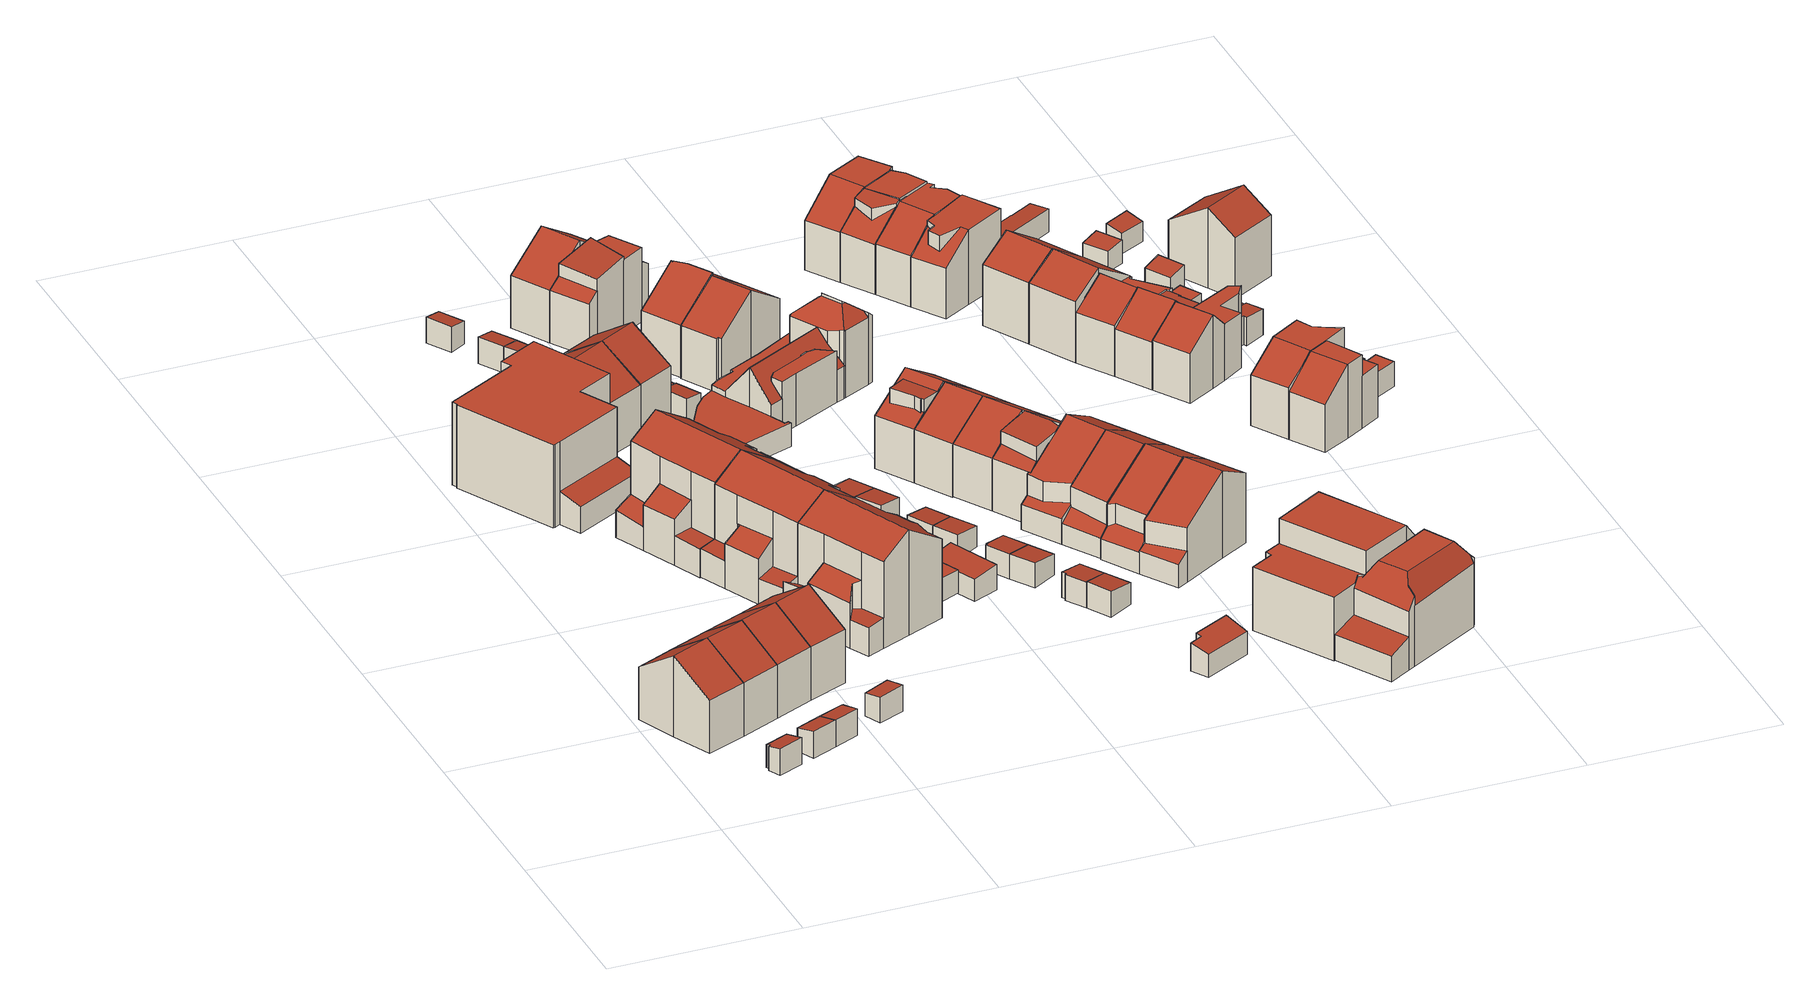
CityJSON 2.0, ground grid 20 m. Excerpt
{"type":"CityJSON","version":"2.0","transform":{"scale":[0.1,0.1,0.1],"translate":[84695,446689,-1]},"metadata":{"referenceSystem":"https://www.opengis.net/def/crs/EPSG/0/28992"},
"CityObjects":{
"building1":{"type":"Building","attributes":{"yearOfConstruction":1981},"geometry":[{"type":"MultiSurface","lod":"2","boundaries":[[[0,1,2,3,4,5]],[[1,0,6,7]],[[2,1,7,8]],[[4,3,9,10]],[[3,2,8,9]],[[0,5,11,6]],[[5,4,10,11]],[[11,8,7,6]],[[10,9,8,11]]],"semantics":{"surfaces":[{"type":"GroundSurface"},{"type":"WallSurface"},{"type":"RoofSurface"}],"values":[0,1,1,1,1,1,1,2,2]}}]},
"building2":{"type":"Building","attributes":{"yearOfConstruction":1981},"geometry":[{"type":"MultiSurface","lod":"2","boundaries":[[[12,13,14,15,16,17]],[[15,14,18,19]],[[14,13,20,18]],[[13,12,21,20]],[[16,15,19,22]],[[17,16,22,23]],[[12,17,23,21]],[[23,22,19,18,20,21]]],"semantics":{"surfaces":[{"type":"GroundSurface"},{"type":"WallSurface"},{"type":"RoofSurface"}],"values":[0,1,1,1,1,1,1,2]}}]},
"building3":{"type":"Building","attributes":{"yearOfConstruction":1981},"geometry":[{"type":"MultiSurface","lod":"2","boundaries":[[[5,4,24,25,26,0]],[[0,26,27,6]],[[26,25,28,27]],[[24,4,10,29]],[[4,5,11,10]],[[25,24,29,28]],[[5,0,6,11]],[[29,10,11,28]],[[6,27,28,11]]],"semantics":{"surfaces":[{"type":"GroundSurface"},{"type":"WallSurface"},{"type":"RoofSurface"}],"values":[0,1,1,1,1,1,1,2,2]}}]},
"building4":{"type":"Building","attributes":{"yearOfConstruction":1981},"geometry":[{"type":"MultiSurface","lod":"2","boundaries":[[[30,31,32,33]],[[33,32,34,35]],[[32,31,36,34]],[[31,30,37,36]],[[30,33,35,37]],[[35,34,36,37]]],"semantics":{"surfaces":[{"type":"GroundSurface"},{"type":"WallSurface"},{"type":"RoofSurface"}],"values":[0,1,1,1,1,2]}}]},
"building5":{"type":"Building","attributes":{"yearOfConstruction":1981},"geometry":[{"type":"MultiSurface","lod":"2","boundaries":[[[38,24,39,40,41,26]],[[26,41,42,27]],[[41,40,43,42]],[[39,24,29,44]],[[24,38,45,29]],[[40,39,44,43]],[[38,26,27,45]],[[44,29,45,43]],[[27,42,43,45]]],"semantics":{"surfaces":[{"type":"GroundSurface"},{"type":"WallSurface"},{"type":"RoofSurface"}],"values":[0,1,1,1,1,1,1,2,2]}}]},
"building6":{"type":"Building","attributes":{"yearOfConstruction":1981},"geometry":[{"type":"MultiSurface","lod":"2","boundaries":[[[31,46,47,48,32]],[[32,48,49,34]],[[48,47,50,49]],[[46,31,36,51]],[[47,46,51,50]],[[31,32,34,36]],[[34,49,50,51,36]]],"semantics":{"surfaces":[{"type":"GroundSurface"},{"type":"WallSurface"},{"type":"RoofSurface"}],"values":[0,1,1,1,1,1,2]}}]},
"building7":{"type":"Building","attributes":{"yearOfConstruction":1981},"geometry":[{"type":"MultiSurface","lod":"2","boundaries":[[[52,41,40,39,53,54]],[[41,52,55,42]],[[40,41,42,43]],[[53,39,44,56]],[[39,40,43,44]],[[54,53,56,57]],[[52,54,57,55]],[[56,44,43,57]],[[57,43,42,55]]],"semantics":{"surfaces":[{"type":"GroundSurface"},{"type":"WallSurface"},{"type":"RoofSurface"}],"values":[0,1,1,1,1,1,1,2,2]}}]},
"building8":{"type":"Building","attributes":{"yearOfConstruction":1981},"geometry":[{"type":"MultiSurface","lod":"2","boundaries":[[[58,59,60,61]],[[59,58,62,63]],[[60,59,63,64]],[[61,60,64,65]],[[58,61,65,62]],[[65,64,63,62]]],"semantics":{"surfaces":[{"type":"GroundSurface"},{"type":"WallSurface"},{"type":"RoofSurface"}],"values":[0,1,1,1,1,2]}}]},
"building9":{"type":"Building","attributes":{"yearOfConstruction":1981},"geometry":[{"type":"MultiSurface","lod":"2","boundaries":[[[66,67,68,69,70,71,72,73,74,75,76,77,78,79]],[[77,76,80,81]],[[78,77,81,82]],[[71,70,83,84]],[[72,71,84,85]],[[68,67,86,87]],[[75,74,88,89]],[[74,73,90,88]],[[73,72,85,90]],[[69,68,87,91]],[[80,76,75,89,92]],[[70,69,91,83]],[[66,79,93,94,95]],[[67,66,95,86]],[[79,78,82,93]],[[93,80,92,94]],[[93,82,81,80]],[[92,89,88,90,85,84,83,91,87,86,95,94]]],"semantics":{"surfaces":[{"type":"GroundSurface"},{"type":"WallSurface"},{"type":"RoofSurface"}],"values":[0,1,1,1,1,1,1,1,1,1,1,1,1,1,1,1,2,2]}}]},
"building10":{"type":"Building","attributes":{"yearOfConstruction":1981},"geometry":[{"type":"MultiSurface","lod":"2","boundaries":[[[96,97,98,99,100,101,102,103,104,105,106,107,108,109]],[[110,111,112,113]],[[114,110,113,115,116]],[[103,102,117,118]],[[104,103,118,119]],[[102,101,120,117]],[[101,100,121,120]],[[105,104,119,122]],[[106,105,122,123]],[[100,99,114,116,121]],[[99,98,124,114]],[[107,106,123,125]],[[96,109,126,127]],[[127,128,129,130]],[[98,97,111,124]],[[131,108,107,125,132]],[[109,108,131,126]],[[129,128,131,132,133]],[[111,97,96,127,130,112]],[[113,129,133,115]],[[111,110,114,124]],[[128,127,126,131]],[[113,112,130,129]],[[121,116,115,133,132,125]],[[125,123,122,119,118,117,120,121]]],"semantics":{"surfaces":[{"type":"GroundSurface"},{"type":"WallSurface"},{"type":"RoofSurface"}],"values":[0,1,1,1,1,1,1,1,1,1,1,1,1,1,1,1,1,1,1,1,2,2,2,2,2]}}]},
"building11":{"type":"Building","attributes":{"yearOfConstruction":1981},"geometry":[{"type":"MultiSurface","lod":"2","boundaries":[[[134,135,136,137,138,139,140,141,142,143,144,145,146,147]],[[148,149,150,151]],[[138,137,123,152]],[[137,136,125,123]],[[142,141,153,154]],[[141,140,155,153]],[[140,139,156,155]],[[136,135,157,158,125]],[[157,159,148,151,158]],[[139,138,152,156]],[[134,147,160,161]],[[135,134,161,157]],[[149,162,163,164,150]],[[165,162,149,166]],[[145,144,163,167]],[[163,144,143,168,164]],[[143,142,154,168]],[[159,169,170,148]],[[169,160,171,170]],[[146,145,167,165]],[[160,147,146,165,166,171]],[[125,158,151,150,164,168]],[[169,159,157,161,160]],[[167,163,162,165]],[[166,149,148,170,171]],[[168,154,153,155,156,152,123,125]]],"semantics":{"surfaces":[{"type":"GroundSurface"},{"type":"WallSurface"},{"type":"RoofSurface"}],"values":[0,1,1,1,1,1,1,1,1,1,1,1,1,1,1,1,1,1,1,1,1,2,2,2,2,2]}}]},
"building12":{"type":"Building","attributes":{"yearOfConstruction":1981},"geometry":[{"type":"MultiSurface","lod":"2","boundaries":[[[172,173,174,175]],[[173,172,176,177]],[[174,173,177,178]],[[175,174,178,179]],[[172,175,179,176]],[[179,178,177,176]]],"semantics":{"surfaces":[{"type":"GroundSurface"},{"type":"WallSurface"},{"type":"RoofSurface"}],"values":[0,1,1,1,1,2]}}]},
"building13":{"type":"Building","attributes":{"yearOfConstruction":1981},"geometry":[{"type":"MultiSurface","lod":"2","boundaries":[[[180,181,182,145,144,143,142,183,184,185,186,187,188,189,190,191,192,193]],[[142,143,168,154]],[[183,142,154,194]],[[187,186,195,196]],[[188,187,196,197]],[[185,184,198,199]],[[195,186,185,199,200]],[[184,183,194,198]],[[143,144,201,164,168]],[[201,202,203,204,164]],[[191,190,205,206]],[[190,189,207,208,205]],[[189,188,197,207]],[[181,180,209,210]],[[211,182,181,210,212,213]],[[145,182,211,214]],[[144,145,214,201]],[[215,216,217,218,219]],[[217,193,192,220,218]],[[192,191,206,220]],[[210,221,222,212]],[[221,216,215,222]],[[180,193,217,209]],[[207,195,200,208]],[[202,211,213,203]],[[203,215,219,204]],[[207,197,196,195]],[[217,216,221,210,209]],[[202,201,214,211]],[[203,213,212,222,215]],[[168,164,204,219,218,220]],[[220,206,205,208,200,199,198,194,154,168]]],"semantics":{"surfaces":[{"type":"GroundSurface"},{"type":"WallSurface"},{"type":"RoofSurface"}],"values":[0,1,1,1,1,1,1,1,1,1,1,1,1,1,1,1,1,1,1,1,1,1,1,1,1,1,2,2,2,2,2,2]}}]},
"building14":{"type":"Building","attributes":{"yearOfConstruction":1981},"geometry":[{"type":"MultiSurface","lod":"2","boundaries":[[[223,224,225,226,227,228]],[[228,227,229,230]],[[227,226,231,229]],[[225,224,232,233]],[[224,223,234,232]],[[223,228,230,234]],[[226,225,233,231]],[[230,229,231,234]],[[233,232,234,231]]],"semantics":{"surfaces":[{"type":"GroundSurface"},{"type":"WallSurface"},{"type":"RoofSurface"}],"values":[0,1,1,1,1,1,1,2,2]}}]},
"building15":{"type":"Building","attributes":{"yearOfConstruction":1981},"geometry":[{"type":"MultiSurface","lod":"2","boundaries":[[[235,236,237,238]],[[236,235,239,240]],[[237,236,240,241]],[[238,237,241,242]],[[235,238,242,239]],[[242,241,240,239]]],"semantics":{"surfaces":[{"type":"GroundSurface"},{"type":"WallSurface"},{"type":"RoofSurface"}],"values":[0,1,1,1,1,2]}}]},
"building16":{"type":"Building","attributes":{"yearOfConstruction":1981},"geometry":[{"type":"MultiSurface","lod":"2","boundaries":[[[243,244,245,246]],[[244,243,247,176]],[[245,244,176,179]],[[246,245,179,248]],[[243,246,248,247]],[[248,179,176,247]]],"semantics":{"surfaces":[{"type":"GroundSurface"},{"type":"WallSurface"},{"type":"RoofSurface"}],"values":[0,1,1,1,1,2]}}]},
"building17":{"type":"Building","attributes":{"yearOfConstruction":1981},"geometry":[{"type":"MultiSurface","lod":"2","boundaries":[[[249,250,251,252]],[[250,249,253,254]],[[251,250,254,255]],[[252,251,255,256]],[[249,252,256,253]],[[256,255,254,253]]],"semantics":{"surfaces":[{"type":"GroundSurface"},{"type":"WallSurface"},{"type":"RoofSurface"}],"values":[0,1,1,1,1,2]}}]},
"building18":{"type":"Building","attributes":{"yearOfConstruction":1981},"geometry":[{"type":"MultiSurface","lod":"2","boundaries":[[[257,250,249,258]],[[257,258,259,260]],[[258,249,253,259]],[[250,257,260,254]],[[249,250,254,253]],[[254,260,259,253]]],"semantics":{"surfaces":[{"type":"GroundSurface"},{"type":"WallSurface"},{"type":"RoofSurface"}],"values":[0,1,1,1,1,2]}}]},
"building19":{"type":"Building","attributes":{"yearOfConstruction":1981},"geometry":[{"type":"MultiSurface","lod":"2","boundaries":[[[261,227,226,225,262,263]],[[227,261,264,265]],[[226,227,265,231]],[[262,225,266,267]],[[225,226,231,266]],[[263,262,267,268]],[[261,263,268,264]],[[267,266,231,268]],[[268,231,265,264]]],"semantics":{"surfaces":[{"type":"GroundSurface"},{"type":"WallSurface"},{"type":"RoofSurface"}],"values":[0,1,1,1,1,1,1,2,2]}}]},
"building20":{"type":"Building","attributes":{"yearOfConstruction":1981},"geometry":[{"type":"MultiSurface","lod":"2","boundaries":[[[269,270,271,272]],[[270,269,273,274]],[[271,270,274,275]],[[272,271,275,276]],[[269,272,276,273]],[[276,275,274,273]]],"semantics":{"surfaces":[{"type":"GroundSurface"},{"type":"WallSurface"},{"type":"RoofSurface"}],"values":[0,1,1,1,1,2]}}]},
"building21":{"type":"Building","attributes":{"yearOfConstruction":1981},"geometry":[{"type":"MultiSurface","lod":"2","boundaries":[[[277,278,279,280]],[[280,279,281,282]],[[279,278,283,281]],[[278,277,284,283]],[[277,280,282,284]],[[282,281,283,284]]],"semantics":{"surfaces":[{"type":"GroundSurface"},{"type":"WallSurface"},{"type":"RoofSurface"}],"values":[0,1,1,1,1,2]}}]},
"building22":{"type":"Building","attributes":{"yearOfConstruction":1981},"geometry":[{"type":"MultiSurface","lod":"2","boundaries":[[[271,270,285,286]],[[286,285,287,288]],[[285,270,274,287]],[[270,271,275,274]],[[271,286,288,275]],[[288,287,274,275]]],"semantics":{"surfaces":[{"type":"GroundSurface"},{"type":"WallSurface"},{"type":"RoofSurface"}],"values":[0,1,1,1,1,2]}}]},
"building23":{"type":"Building","attributes":{"yearOfConstruction":1981},"geometry":[{"type":"MultiSurface","lod":"2","boundaries":[[[289,290,291,292]],[[290,289,293,294]],[[291,290,294,284]],[[292,291,284,282]],[[289,292,282,293]],[[282,284,294,293]]],"semantics":{"surfaces":[{"type":"GroundSurface"},{"type":"WallSurface"},{"type":"RoofSurface"}],"values":[0,1,1,1,1,2]}}]},
"building24":{"type":"Building","attributes":{"yearOfConstruction":1981},"geometry":[{"type":"MultiSurface","lod":"2","boundaries":[[[295,296,297,298]],[[296,295,299,300]],[[297,296,300,301]],[[298,297,301,302]],[[295,298,302,299]],[[302,301,300,299]]],"semantics":{"surfaces":[{"type":"GroundSurface"},{"type":"WallSurface"},{"type":"RoofSurface"}],"values":[0,1,1,1,1,2]}}]},
"building25":{"type":"Building","attributes":{"yearOfConstruction":1981},"geometry":[{"type":"MultiSurface","lod":"2","boundaries":[[[303,304,305,306]],[[304,303,307,308]],[[305,304,308,300]],[[306,305,300,309]],[[303,306,309,307]],[[309,300,308,307]]],"semantics":{"surfaces":[{"type":"GroundSurface"},{"type":"WallSurface"},{"type":"RoofSurface"}],"values":[0,1,1,1,1,2]}}]},
"building26":{"type":"Building","attributes":{"yearOfConstruction":1981},"geometry":[{"type":"MultiSurface","lod":"2","boundaries":[[[310,304,303,311,312]],[[310,312,313,314]],[[312,311,315,313]],[[304,310,314,308]],[[303,304,308,316]],[[311,303,316,315]],[[316,308,314,313,315]]],"semantics":{"surfaces":[{"type":"GroundSurface"},{"type":"WallSurface"},{"type":"RoofSurface"}],"values":[0,1,1,1,1,1,2]}}]},
"building27":{"type":"Building","attributes":{"yearOfConstruction":1981},"geometry":[{"type":"MultiSurface","lod":"2","boundaries":[[[317,318,319,320]],[[318,317,321,322]],[[319,318,322,323]],[[320,319,323,324]],[[317,320,324,321]],[[324,323,322,321]]],"semantics":{"surfaces":[{"type":"GroundSurface"},{"type":"WallSurface"},{"type":"RoofSurface"}],"values":[0,1,1,1,1,2]}}]},
"building28":{"type":"Building","attributes":{"yearOfConstruction":1981},"geometry":[{"type":"MultiSurface","lod":"2","boundaries":[[[325,326,327,328,329,330]],[[330,329,331,332]],[[329,328,333,331]],[[328,327,334,333]],[[327,326,335,334]],[[326,325,336,335]],[[325,330,332,336]],[[332,331,333,334,335,336]]],"semantics":{"surfaces":[{"type":"GroundSurface"},{"type":"WallSurface"},{"type":"RoofSurface"}],"values":[0,1,1,1,1,1,1,2]}}]},
"building29":{"type":"Building","attributes":{"yearOfConstruction":1981},"geometry":[{"type":"MultiSurface","lod":"2","boundaries":[[[337,338,339,340]],[[338,337,341,342]],[[339,338,342,343]],[[340,339,343,332]],[[337,340,332,341]],[[332,343,342,341]]],"semantics":{"surfaces":[{"type":"GroundSurface"},{"type":"WallSurface"},{"type":"RoofSurface"}],"values":[0,1,1,1,1,2]}}]},
"building30":{"type":"Building","attributes":{"yearOfConstruction":1981},"geometry":[{"type":"MultiSurface","lod":"2","boundaries":[[[344,345,346,347,348,349]],[[349,348,350,351]],[[348,347,352,350]],[[346,345,353,354]],[[345,344,355,353]],[[347,346,354,352]],[[344,349,351,355]],[[354,353,355,352]],[[351,350,352,355]]],"semantics":{"surfaces":[{"type":"GroundSurface"},{"type":"WallSurface"},{"type":"RoofSurface"}],"values":[0,1,1,1,1,1,1,2,2]}}]},
"building31":{"type":"Building","attributes":{"yearOfConstruction":1981},"geometry":[{"type":"MultiSurface","lod":"2","boundaries":[[[356,357,358,359]],[[359,358,360,361]],[[358,357,362,360]],[[357,356,363,362]],[[356,359,361,363]],[[361,360,362,363]]],"semantics":{"surfaces":[{"type":"GroundSurface"},{"type":"WallSurface"},{"type":"RoofSurface"}],"values":[0,1,1,1,1,2]}}]},
"building32":{"type":"Building","attributes":{"yearOfConstruction":1981},"geometry":[{"type":"MultiSurface","lod":"2","boundaries":[[[364,356,359,365]],[[364,365,366,367]],[[365,359,361,366]],[[356,364,367,363]],[[359,356,363,361]],[[363,367,366,361]]],"semantics":{"surfaces":[{"type":"GroundSurface"},{"type":"WallSurface"},{"type":"RoofSurface"}],"values":[0,1,1,1,1,2]}}]},
"building33":{"type":"Building","attributes":{"yearOfConstruction":1981},"geometry":[{"type":"MultiSurface","lod":"2","boundaries":[[[349,368,369,370,371,372,345,373,374]],[[345,372,375,353]],[[376,374,373,377,378,379]],[[380,376,379,381]],[[368,349,351,382]],[[370,369,383,384,385]],[[386,380,387]],[[385,380,381,388]],[[383,386,387,384]],[[369,368,382,383]],[[349,374,376,351]],[[373,345,353,377]],[[372,371,389,375]],[[389,371,370,385,388,390]],[[377,389,390,378]],[[387,380,385,384]],[[376,380,386,383,382,351]],[[390,388,381,379,378]],[[377,353,375,389]]],"semantics":{"surfaces":[{"type":"GroundSurface"},{"type":"WallSurface"},{"type":"RoofSurface"}],"values":[0,1,1,1,1,1,1,1,1,1,1,1,1,1,1,2,2,2,2]}}]},
"building34":{"type":"Building","attributes":{"yearOfConstruction":1981},"geometry":[{"type":"MultiSurface","lod":"2","boundaries":[[[391,392,393,394,395,396]],[[396,395,397,398]],[[395,394,399,397]],[[394,393,400,399]],[[393,392,401,400]],[[392,391,402,401]],[[391,396,398,402]],[[398,397,399,400,401,402]]],"semantics":{"surfaces":[{"type":"GroundSurface"},{"type":"WallSurface"},{"type":"RoofSurface"}],"values":[0,1,1,1,1,1,1,2]}}]},
"building35":{"type":"Building","attributes":{"yearOfConstruction":1981},"geometry":[{"type":"MultiSurface","lod":"2","boundaries":[[[403,391,396,404]],[[403,404,405,406]],[[404,396,398,405]],[[391,403,406,402]],[[396,391,402,398]],[[402,406,405,398]]],"semantics":{"surfaces":[{"type":"GroundSurface"},{"type":"WallSurface"},{"type":"RoofSurface"}],"values":[0,1,1,1,1,2]}}]},
"building36":{"type":"Building","attributes":{"yearOfConstruction":1938},"geometry":[{"type":"MultiSurface","lod":"2","boundaries":[[[407,408,409,410,411,412,413,414,415,416,417,418,419,420,421,422,423,424,425,426,427,428,429]],[[416,415,430,431]],[[415,414,432,430]],[[414,413,433,432]],[[417,416,431,434]],[[413,412,435,433]],[[410,409,436,437,438]],[[435,412,411,439,440]],[[441,429,428,442,443]],[[426,425,444,445]],[[445,446,447,448]],[[427,449,450]],[[446,451,452,447]],[[422,421,453,454]],[[423,422,454,455]],[[425,424,456,444]],[[424,423,455,456]],[[419,418,457,458]],[[420,419,458,459]],[[418,417,434,457]],[[409,408,460,436]],[[461,462,463]],[[464,465,466,467]],[[427,426,445,448,449]],[[465,468,469,466]],[[470,471,472,473]],[[408,407,468,460]],[[474,475,476]],[[471,475,472]],[[436,474,476,437]],[[459,477,478,479]],[[421,420,459,479,453]],[[480,435,440,481]],[[482,439,483,484]],[[428,427,450,442]],[[473,485,470]],[[443,486,441]],[[439,411,410,438,483]],[[477,480,481,478]],[[451,463,452]],[[487,488,489,490]],[[468,407,429,441,469]],[[488,491,489]],[[484,492,482]],[[461,464,467,462]],[[490,493,487]],[[477,459,458,457,434,431,430,432,433,435,480]],[[478,481,463,451]],[[451,446,445,444,456,455,454,453,479,478]],[[484,483,438,437,476,475,471,470,485,492]],[[490,489,491,486,443,442,450,493]],[[488,466,469,441,486,491]],[[461,463,481,440,439,482,492,485,473,472,475,474,436,460,468,465,464]],[[467,466,488,487,447,452,463,462]],[[493,450,449,448,447,487]]],"semantics":{"surfaces":[{"type":"GroundSurface"},{"type":"WallSurface"},{"type":"RoofSurface"}],"values":[0,1,1,1,1,1,1,1,1,1,1,1,1,1,1,1,1,1,1,1,1,1,1,1,1,1,1,1,1,1,1,1,1,1,1,1,1,1,1,1,1,1,1,1,1,1,2,2,2,2,2,2,2,2,2]}}]},
"building37":{"type":"Building","attributes":{"yearOfConstruction":1981},"geometry":[{"type":"MultiSurface","lod":"2","boundaries":[[[494,495,496,497,498,499]],[[495,494,500,501]],[[498,497,502,503]],[[499,498,503,504]],[[496,495,501,505]],[[497,496,505,502]],[[494,499,504,500]],[[504,503,502,505,501,500]]],"semantics":{"surfaces":[{"type":"GroundSurface"},{"type":"WallSurface"},{"type":"RoofSurface"}],"values":[0,1,1,1,1,1,1,2]}}]},
"building38":{"type":"Building","attributes":{"yearOfConstruction":1981},"geometry":[{"type":"MultiSurface","lod":"2","boundaries":[[[506,496,495,507]],[[506,507,508,509]],[[507,495,501,508]],[[496,506,509,510]],[[495,496,510,501]],[[510,509,508,501]]],"semantics":{"surfaces":[{"type":"GroundSurface"},{"type":"WallSurface"},{"type":"RoofSurface"}],"values":[0,1,1,1,1,2]}}]},
"building39":{"type":"Building","attributes":{"yearOfConstruction":1981},"geometry":[{"type":"MultiSurface","lod":"2","boundaries":[[[511,512,513,514,515,516]],[[513,512,517,518]],[[514,513,518,519]],[[519,520,521,522]],[[516,515,523,524]],[[515,514,519,522,523]],[[512,511,525,517]],[[525,511,516,524,526]],[[520,525,526,521]],[[520,519,518,517,525]],[[526,524,523,522,521]]],"semantics":{"surfaces":[{"type":"GroundSurface"},{"type":"WallSurface"},{"type":"RoofSurface"}],"values":[0,1,1,1,1,1,1,1,1,2,2]}}]},
"building40":{"type":"Building","attributes":{"yearOfConstruction":1981},"geometry":[{"type":"MultiSurface","lod":"2","boundaries":[[[527,528,529,530,531,532,533,534]],[[532,531,518,535]],[[530,529,523,536]],[[529,528,537,523]],[[533,532,535,538]],[[531,530,536,518]],[[528,527,539,537]],[[534,533,538,540]],[[527,534,540,539]],[[538,535,518,536]],[[540,538,536,523,537,539]]],"semantics":{"surfaces":[{"type":"GroundSurface"},{"type":"WallSurface"},{"type":"RoofSurface"}],"values":[0,1,1,1,1,1,1,1,1,2,2]}}]},
"building41":{"type":"Building","attributes":{"yearOfConstruction":1924},"geometry":[{"type":"MultiSurface","lod":"2","boundaries":[[[541,542,543,544,545,546]],[[541,546,547,548]],[[546,545,549,547]],[[542,541,548,550]],[[545,544,551,549]],[[544,543,552,551]],[[543,542,550,552]],[[550,548,547,549,551,552]]],"semantics":{"surfaces":[{"type":"GroundSurface"},{"type":"WallSurface"},{"type":"RoofSurface"}],"values":[0,1,1,1,1,1,1,2]}}]},
"building42":{"type":"Building","attributes":{"yearOfConstruction":1981},"geometry":[{"type":"MultiSurface","lod":"2","boundaries":[[[553,554,555,556,557,558,559,560]],[[557,556,561,562]],[[555,554,563,564]],[[558,557,562,565]],[[566,567,568]],[[556,555,564,561]],[[560,559,569,570]],[[559,558,565,569]],[[571,572,573,574]],[[572,575,576,573]],[[575,577,578,576]],[[554,553,577,563]],[[568,571,574,566]],[[577,553,560,570,578]],[[565,562,561,569]],[[568,567,570,569,561,564,563,577,575,572,571]],[[570,567,566,574,573,576,578]]],"semantics":{"surfaces":[{"type":"GroundSurface"},{"type":"WallSurface"},{"type":"RoofSurface"}],"values":[0,1,1,1,1,1,1,1,1,1,1,1,1,1,2,2,2]}}]},
"building43":{"type":"Building","attributes":{"yearOfConstruction":1981},"geometry":[{"type":"MultiSurface","lod":"2","boundaries":[[[579,580,554,581,558,582]],[[582,558,565,583]],[[558,581,584,565]],[[554,580,585,563]],[[580,579,586,585]],[[581,554,563,584]],[[579,582,583,586]],[[563,585,586,584]],[[583,565,584,586]]],"semantics":{"surfaces":[{"type":"GroundSurface"},{"type":"WallSurface"},{"type":"RoofSurface"}],"values":[0,1,1,1,1,1,1,2,2]}}]},
"building44":{"type":"Building","attributes":{"yearOfConstruction":1981},"geometry":[{"type":"MultiSurface","lod":"2","boundaries":[[[587,588,589,590,591,592]],[[591,590,593,594]],[[589,588,586,583]],[[587,592,595,585]],[[588,587,585,586]],[[590,589,583,593]],[[592,591,594,595]],[[583,586,594,593]],[[594,586,585,595]]],"semantics":{"surfaces":[{"type":"GroundSurface"},{"type":"WallSurface"},{"type":"RoofSurface"}],"values":[0,1,1,1,1,1,1,2,2]}}]},
"building45":{"type":"Building","attributes":{"yearOfConstruction":1981},"geometry":[{"type":"MultiSurface","lod":"2","boundaries":[[[596,597,590,598,599,600,601,592]],[[598,590,593,602]],[[603,599,598,602,604]],[[604,605,603]],[[592,601,606,595]],[[607,600,599,603,608]],[[601,600,607,606]],[[590,597,609,593]],[[610,607,608,611]],[[596,592,595,610]],[[597,596,610,611,609]],[[605,604,602,593,609]],[[595,606,607,610]],[[611,608,603,605,609]]],"semantics":{"surfaces":[{"type":"GroundSurface"},{"type":"WallSurface"},{"type":"RoofSurface"}],"values":[0,1,1,1,1,1,1,1,1,1,1,2,2,2]}}]},
"building46":{"type":"Building","attributes":{"yearOfConstruction":1981},"geometry":[{"type":"MultiSurface","lod":"2","boundaries":[[[612,613,614,601,615,598,616,617,618,619]],[[617,616,620,621]],[[612,619,622,623]],[[616,598,624,620]],[[615,601,606,625]],[[601,614,626,606]],[[598,615,625,624]],[[619,618,627,622]],[[627,618,617,621,628]],[[614,613,629,630,626]],[[613,612,623,629]],[[631,627,628,632]],[[629,631,632,630]],[[625,621,620,624]],[[629,623,622,627,631]],[[632,628,621,625,606,626,630]]],"semantics":{"surfaces":[{"type":"GroundSurface"},{"type":"WallSurface"},{"type":"RoofSurface"}],"values":[0,1,1,1,1,1,1,1,1,1,1,1,1,2,2,2]}}]},
"building47":{"type":"Building","attributes":{"yearOfConstruction":1981},"geometry":[{"type":"MultiSurface","lod":"2","boundaries":[[[633,617,616,634,635,636,637,619]],[[635,634,638,639]],[[616,617,621,620]],[[633,619,640,641]],[[641,642,643,644]],[[617,633,641,644,621]],[[619,637,645,640]],[[634,616,620,638]],[[637,636,642,645]],[[642,636,635,639,643]],[[620,621,639,638]],[[642,641,640,645]],[[639,621,644,643]]],"semantics":{"surfaces":[{"type":"GroundSurface"},{"type":"WallSurface"},{"type":"RoofSurface"}],"values":[0,1,1,1,1,1,1,1,1,1,2,2,2]}}]},
"building48":{"type":"Building","attributes":{"yearOfConstruction":1981},"geometry":[{"type":"MultiSurface","lod":"2","boundaries":[[[646,647,648,649,650,651,652,653]],[[652,651,638,654]],[[651,650,655,638]],[[648,647,656,657]],[[647,646,658,656]],[[650,649,659,660,655]],[[661,658,662,663]],[[653,652,654,664]],[[649,648,657,659]],[[659,661,663,660]],[[658,646,653,664,662]],[[654,638,655,664]],[[659,657,656,658,661]],[[664,655,660,663,662]]],"semantics":{"surfaces":[{"type":"GroundSurface"},{"type":"WallSurface"},{"type":"RoofSurface"}],"values":[0,1,1,1,1,1,1,1,1,1,1,2,2,2]}}]},
"building49":{"type":"Building","attributes":{"yearOfConstruction":1981},"geometry":[{"type":"MultiSurface","lod":"2","boundaries":[[[665,666,647,667,668,652,669,670]],[[668,667,671,672,673]],[[652,668,673,654]],[[666,665,674,675]],[[671,674,676,672]],[[669,652,654,677]],[[647,666,675,678]],[[667,647,678,671]],[[670,669,677,679]],[[674,665,670,679,676]],[[678,675,674,671]],[[679,677,654,673]],[[679,673,672,676]]],"semantics":{"surfaces":[{"type":"GroundSurface"},{"type":"WallSurface"},{"type":"RoofSurface"}],"values":[0,1,1,1,1,1,1,1,1,1,2,2,2]}}]},
"building50":{"type":"Building","attributes":{"yearOfConstruction":1924},"geometry":[{"type":"MultiSurface","lod":"2","boundaries":[[[680,681,682,683,684,685,686,687,688,689,690,691,692,693,694,695]],[[680,695,696,697]],[[695,694,698,696]],[[681,680,697,699]],[[689,688,700,701]],[[688,687,702,700]],[[691,690,703,704]],[[690,689,701,703]],[[685,684,705,706]],[[686,685,706,707]],[[687,686,707,702]],[[684,683,708,705]],[[709,710,711,712]],[[682,681,699,709]],[[710,693,692,713,711]],[[692,691,704,713]],[[683,682,709,712,708]],[[694,693,710,698]],[[708,712,711,713]],[[710,709,699,697,696,698]],[[713,704,703,701,700,702,707,706,705,708]]],"semantics":{"surfaces":[{"type":"GroundSurface"},{"type":"WallSurface"},{"type":"RoofSurface"}],"values":[0,1,1,1,1,1,1,1,1,1,1,1,1,1,1,1,1,1,2,2,2]}}]},
"building51":{"type":"Building","attributes":{"yearOfConstruction":1923},"geometry":[{"type":"MultiSurface","lod":"2","boundaries":[[[714,715,716,717,718,719,720,721,722,723,724,725,726,727,728]],[[725,724,729,730]],[[731,723,722,732,733,734]],[[734,735,731]],[[724,723,731,729]],[[718,717,736,737]],[[714,728,738,739]],[[716,715,740,741]],[[715,714,739,740]],[[742,719,718,737,743,744]],[[726,725,730,745]],[[727,726,745,746]],[[717,716,741,736]],[[728,727,746,738]],[[737,747,743]],[[721,720,748,749]],[[720,719,742,748]],[[722,721,749,732]],[[732,742,744,733]],[[730,729,731,735,750,751]],[[746,745,730,751,752,741,740,739,738]],[[737,736,741,752,753,747]],[[753,752,751,750]],[[732,749,748,742]],[[744,743,747,753,750,735,734,733]]],"semantics":{"surfaces":[{"type":"GroundSurface"},{"type":"WallSurface"},{"type":"RoofSurface"}],"values":[0,1,1,1,1,1,1,1,1,1,1,1,1,1,1,1,1,1,1,2,2,2,2,2,2]}}]},
"building52":{"type":"Building","attributes":{"yearOfConstruction":1892},"geometry":[{"type":"MultiSurface","lod":"2","boundaries":[[[754,755,756,757,758,759,760,761,762,763]],[[764,755,754,765,766,767]],[[768,756,755,764,769]],[[764,767,770]],[[759,758,771,772]],[[772,773,774,775]],[[758,757,776,771]],[[763,762,777,778]],[[762,761,779,777]],[[780,779,781,782]],[[760,759,772,775,770]],[[765,780,782,766]],[[754,763,778,765]],[[779,761,760,770,781]],[[757,756,768,776]],[[773,768,769,774]],[[778,777,779,780,765]],[[770,767,766,782,781]],[[773,772,771,776,768]],[[769,764,770,775,774]]],"semantics":{"surfaces":[{"type":"GroundSurface"},{"type":"WallSurface"},{"type":"RoofSurface"}],"values":[0,1,1,1,1,1,1,1,1,1,1,1,1,1,1,1,2,2,2,2]}}]},
"building53":{"type":"Building","attributes":{"yearOfConstruction":1892},"geometry":[{"type":"MultiSurface","lod":"2","boundaries":[[[783,758,784,785,786,787,788,789,790,762,791,792]],[[785,784,793,794]],[[787,786,795,796]],[[797,795,798,799]],[[784,758,800,793]],[[791,762,801,802]],[[762,790,803,801]],[[790,789,804,803]],[[789,788,805,804]],[[788,787,796,805]],[[758,783,806,800]],[[795,786,785,794,798]],[[792,791,802,807]],[[783,792,807,808,806]],[[807,797,799,808]],[[806,794,793,800]],[[799,798,794,806,808]],[[807,802,801,803,804,805,796,795,797]]],"semantics":{"surfaces":[{"type":"GroundSurface"},{"type":"WallSurface"},{"type":"RoofSurface"}],"values":[0,1,1,1,1,1,1,1,1,1,1,1,1,1,1,2,2,2]}}]},
"building54":{"type":"Building","attributes":{"yearOfConstruction":1892},"geometry":[{"type":"MultiSurface","lod":"2","boundaries":[[[809,810,811,812,813,814,757,815,816]],[[811,810,817,818]],[[818,819,820,821]],[[815,757,822,823]],[[810,809,824,817]],[[757,814,825,822]],[[812,811,818,821,826]],[[813,812,826,827]],[[828,816,815,823,829]],[[814,813,827,825]],[[819,830,831,820]],[[830,832,833,831]],[[809,816,828,824]],[[832,828,829,833]],[[827,823,822,825]],[[832,830,819,818,817,824,828]],[[829,823,827,826,821,820,831,833]]],"semantics":{"surfaces":[{"type":"GroundSurface"},{"type":"WallSurface"},{"type":"RoofSurface"}],"values":[0,1,1,1,1,1,1,1,1,1,1,1,1,1,2,2,2]}}]},
"building55":{"type":"Building","attributes":{"yearOfConstruction":1981},"geometry":[{"type":"MultiSurface","lod":"2","boundaries":[[[834,835,836,837,838,839]],[[836,835,840,841]],[[839,838,842,843]],[[838,837,844,842]],[[837,836,841,844]],[[835,834,845,840]],[[834,839,843,845]],[[841,843,842,844]],[[843,841,840,845]]],"semantics":{"surfaces":[{"type":"GroundSurface"},{"type":"WallSurface"},{"type":"RoofSurface"}],"values":[0,1,1,1,1,1,1,2,2]}}]},
"building56":{"type":"Building","attributes":{"yearOfConstruction":1981},"geometry":[{"type":"MultiSurface","lod":"2","boundaries":[[[846,847,848,849,850,837]],[[849,848,851,852]],[[850,849,852,853]],[[837,850,853,844]],[[848,847,854,851]],[[847,846,855,854]],[[846,837,844,855]],[[852,851,854,855]],[[855,844,853,852]]],"semantics":{"surfaces":[{"type":"GroundSurface"},{"type":"WallSurface"},{"type":"RoofSurface"}],"values":[0,1,1,1,1,1,1,2,2]}}]},
"building57":{"type":"Building","attributes":{"yearOfConstruction":1892},"geometry":[{"type":"MultiSurface","lod":"2","boundaries":[[[856,857,858,859,860,814,861,812,862,810,863,864,865,866]],[[866,865,867,868]],[[865,864,869,867]],[[864,863,870,869]],[[863,810,871,870]],[[859,858,872,873,874]],[[810,862,875,871]],[[858,857,876,872]],[[857,856,877,876]],[[878,879,880]],[[814,860,881,882]],[[875,862,812,883,884]],[[872,875,884,873]],[[812,861,885,886,883]],[[861,814,882,885]],[[860,859,874,881]],[[885,887,888,886]],[[887,889,890,888]],[[889,878,880,890]],[[856,866,868,877]],[[880,879,874,873,884,883,886,888,890]],[[889,887,885,882,881,874,879,878]],[[868,867,869,870,871,875,872,876,877]]],"semantics":{"surfaces":[{"type":"GroundSurface"},{"type":"WallSurface"},{"type":"RoofSurface"}],"values":[0,1,1,1,1,1,1,1,1,1,1,1,1,1,1,1,1,1,1,1,2,2,2]}}]},
"building58":{"type":"Building","attributes":{"yearOfConstruction":1883},"geometry":[{"type":"MultiSurface","lod":"2","boundaries":[[[891,892,893,894,895,896,897,898,899,850,900,901,848,902,903,904]],[[899,898,905,906]],[[893,892,907,908]],[[909,904,903,910,911]],[[912,909,911,913]],[[894,893,908,914]],[[902,848,915,916]],[[903,902,916,910]],[[850,899,906,917]],[[900,850,917,918]],[[896,895,919,920]],[[897,896,920,921]],[[892,891,922,907]],[[898,897,921,905]],[[895,894,914,923,919]],[[901,900,918,924]],[[848,901,924,915]],[[891,904,909,922]],[[914,912,913,923]],[[918,917,906,905]],[[918,905,921,924]],[[913,911,910,916,915,924,921,920,919,923]],[[914,908,907,922,909,912]]],"semantics":{"surfaces":[{"type":"GroundSurface"},{"type":"WallSurface"},{"type":"RoofSurface"}],"values":[0,1,1,1,1,1,1,1,1,1,1,1,1,1,1,1,1,1,1,2,2,2,2]}}]},
"building59":{"type":"Building","attributes":{"yearOfConstruction":1883},"geometry":[{"type":"MultiSurface","lod":"2","boundaries":[[[925,899,898,926,896,895,927,928,929,930,931,932,933,934,935,936]],[[934,933,937,938]],[[929,928,939,940]],[[926,898,941,942]],[[933,932,943,937]],[[932,931,944,943]],[[899,925,945,946]],[[930,929,940,947]],[[931,930,947,944]],[[948,949,950,951]],[[949,927,895,952,950]],[[895,896,953,952]],[[896,926,942,953]],[[898,899,946,941]],[[935,934,938,954,955]],[[928,927,949,939]],[[925,936,956,945]],[[936,935,955,956]],[[938,948,951,954]],[[951,950,952,953,942,955,954]],[[956,941,946,945]],[[955,942,941,956]],[[938,937,943,944,947,940,939,949,948]]],"semantics":{"surfaces":[{"type":"GroundSurface"},{"type":"WallSurface"},{"type":"RoofSurface"}],"values":[0,1,1,1,1,1,1,1,1,1,1,1,1,1,1,1,1,1,1,2,2,2,2]}}]},
"building60":{"type":"Building","attributes":{"yearOfConstruction":1883},"geometry":[{"type":"MultiSurface","lod":"2","boundaries":[[[957,958,959,960,961,962,963,964,965,966,925,936,967,968,933]],[[964,963,969,970]],[[965,964,970,971]],[[957,933,972,973]],[[966,965,971,974]],[[925,966,974,975]],[[958,957,973,976]],[[959,958,976,977]],[[967,936,978,979]],[[936,925,975,978]],[[962,961,980,981,982]],[[983,968,967,979,984]],[[963,962,982,969]],[[933,968,983,972]],[[961,960,985,980]],[[960,959,977,985]],[[986,983,984,987]],[[980,986,987,981]],[[978,971,970,979]],[[975,974,971,978]],[[980,985,977,976,973,972,983,986]],[[987,984,979,970,969,982,981]]],"semantics":{"surfaces":[{"type":"GroundSurface"},{"type":"WallSurface"},{"type":"RoofSurface"}],"values":[0,1,1,1,1,1,1,1,1,1,1,1,1,1,1,1,1,1,2,2,2,2]}}]},
"building61":{"type":"Building","attributes":{"yearOfConstruction":1932},"geometry":[{"type":"MultiSurface","lod":"2","boundaries":[[[988,989,990,991,992,993,994,995,996,997]],[[993,992,998,999]],[[992,991,1000,998]],[[988,997,1001,1002]],[[1003,1004,1005,1006]],[[997,996,1007,1001]],[[1008,1000,1009,1003]],[[1000,991,990,1010,1009]],[[996,995,1011,1007]],[[1012,989,988,1002,1013]],[[994,993,999,1014]],[[995,994,1014,1015,1011]],[[1014,1008,1003,1006,1015]],[[1004,1012,1013,1005]],[[990,989,1012,1010]],[[1011,1002,1001,1007]],[[1014,999,998,1000,1008]],[[1013,1002,1011,1015,1006,1005]],[[1012,1004,1003,1009,1010]]],"semantics":{"surfaces":[{"type":"GroundSurface"},{"type":"WallSurface"},{"type":"RoofSurface"}],"values":[0,1,1,1,1,1,1,1,1,1,1,1,1,1,1,2,2,2,2]}}]},
"building62":{"type":"Building","attributes":{"yearOfConstruction":1932},"geometry":[{"type":"MultiSurface","lod":"2","boundaries":[[[1016,1017,1018,1019,1020,1021,1022,1023,1024,1025,996,1026]],[[1027,1016,1026,1028,1029]],[[1019,1018,1030,1031]],[[1025,1024,1032,1033]],[[996,1025,1033,1034]],[[1026,996,1034,1028]],[[1023,1022,1035,1036]],[[1022,1021,1037,1035]],[[1024,1023,1036,1038,1032]],[[1021,1020,1039,1040,1037]],[[1020,1019,1031,1039]],[[1018,1017,1041,1030]],[[1041,1017,1016,1027,1042]],[[1043,1044,1045,1046]],[[1044,1041,1042,1045]],[[1047,1043,1046,1048]],[[1039,1047,1048,1040]],[[1036,1027,1029,1038]],[[1034,1033,1032,1028]],[[1039,1031,1030,1041,1044,1043,1047]],[[1036,1035,1037,1040,1048,1046,1045,1042,1027]],[[1029,1028,1032,1038]]],"semantics":{"surfaces":[{"type":"GroundSurface"},{"type":"WallSurface"},{"type":"RoofSurface"}],"values":[0,1,1,1,1,1,1,1,1,1,1,1,1,1,1,1,1,1,2,2,2,2]}}]},
"building63":{"type":"Building","attributes":{"yearOfConstruction":1981},"geometry":[{"type":"MultiSurface","lod":"2","boundaries":[[[1049,1050,1051,1052]],[[1052,1051,1053,1054]],[[1051,1050,1055,1053]],[[1050,1049,1056,1055]],[[1049,1052,1054,1056]],[[1054,1053,1055,1056]]],"semantics":{"surfaces":[{"type":"GroundSurface"},{"type":"WallSurface"},{"type":"RoofSurface"}],"values":[0,1,1,1,1,2]}}]},
"building64":{"type":"Building","attributes":{"yearOfConstruction":1981},"geometry":[{"type":"MultiSurface","lod":"2","boundaries":[[[1057,1058,1059,1060]],[[1060,1059,1061,1062]],[[1059,1058,1063,1061]],[[1058,1057,1064,1063]],[[1057,1060,1062,1064]],[[1062,1061,1063,1064]]],"semantics":{"surfaces":[{"type":"GroundSurface"},{"type":"WallSurface"},{"type":"RoofSurface"}],"values":[0,1,1,1,1,2]}}]},
"building65":{"type":"Building","attributes":{"yearOfConstruction":1981},"geometry":[{"type":"MultiSurface","lod":"2","boundaries":[[[1065,1066,1067,1068]],[[1068,1067,1069,1070]],[[1067,1066,1071,1069]],[[1066,1065,1072,1071]],[[1065,1068,1070,1072]],[[1070,1069,1071,1072]]],"semantics":{"surfaces":[{"type":"GroundSurface"},{"type":"WallSurface"},{"type":"RoofSurface"}],"values":[0,1,1,1,1,2]}}]},
"building66":{"type":"Building","attributes":{"yearOfConstruction":1981},"geometry":[{"type":"MultiSurface","lod":"2","boundaries":[[[1073,1074,1075,1076,1077,1078]],[[1078,1077,1079,1080]],[[1077,1076,1081,1079]],[[1075,1074,1082,1083]],[[1074,1073,1084,1082]],[[1073,1078,1080,1084]],[[1076,1075,1083,1081]],[[1080,1079,1081,1084]],[[1083,1082,1084,1081]]],"semantics":{"surfaces":[{"type":"GroundSurface"},{"type":"WallSurface"},{"type":"RoofSurface"}],"values":[0,1,1,1,1,1,1,2,2]}}]}
},
"vertices":[
[83,145,13],[41,127,13],[22,169,13],[4,212,13],[46,231,13],[64,188,13],[83,145,71],[41,127,71],[22,169,101],[4,212,70],[46,231,70],[64,188,101],
[83,80,12],[81,84,12],[106,95,12],[114,77,12],[87,65,12],[81,78,12],[106,95,37],[114,77,41],[81,84,37],[83,80,38],[87,65,41],[81,78,38],
[88,250,13],[107,206,13],[125,164,13],[125,164,71],[107,206,101],[88,250,70],
[120,102,12],[148,114,12],[156,95,12],[129,83,12],[156,95,41],[129,83,41],[148,114,37],[120,102,37],
[107,207,13],[130,268,13],[149,225,13],[167,183,13],[167,183,71],[149,225,101],[130,268,70],[107,207,101],
[175,126,12],[176,124,12],[183,107,12],[183,107,41],[176,124,38],[175,126,37],
[210,201,13],[172,287,13],[191,244,13],[210,201,71],[172,287,70],[191,244,101],
[240,132,12],[212,120,12],[204,138,12],[232,151,12],[240,132,41],[212,120,40],[204,138,37],[232,151,38],
[71,579,11],[69,579,11],[14,683,11],[15,684,11],[12,690,11],[90,732,11],[84,743,11],[127,766,11],[170,683,11],[131,662,11],[152,622,11],[164,599,11],[89,559,11],[77,582,11],[152,622,47],[164,599,40],[89,559,40],[12,690,101],[90,732,101],[84,743,101],[69,579,101],[14,683,101],[170,683,101],[131,662,101],[127,766,101],[15,684,101],[152,622,101],[77,582,47],[77,582,101],[71,579,101],
[147,468,12],[130,505,12],[116,538,12],[135,547,12],[166,561,12],[207,579,12],[223,543,12],[237,549,12],[251,518,12],[237,512,12],[252,478,12],[211,460,12],[179,446,12],[160,437,12],[150,512,46],[130,505,38],[130,505,62],[150,512,77],[135,547,50],[150,512,107],[135,547,108],[223,543,99],[237,549,89],[251,518,89],[207,579,99],[166,561,128],[237,512,99],[252,478,99],[116,538,42],[211,460,128],[160,437,43],[147,468,44],[166,474,46],[166,474,76],[147,468,62],[179,446,45],[179,446,107],[166,474,107],
[160,437,13],[178,445,13],[211,460,13],[252,478,13],[267,444,13],[281,450,13],[295,419,13],[281,413,13],[296,379,13],[255,361,13],[222,347,13],[204,339,13],[191,368,13],[173,408,13],[190,418,75],[209,377,76],[209,377,106],[190,418,106],[267,444,99],[281,413,99],[296,379,99],[295,419,89],[281,450,89],[178,445,46],[178,445,106],[190,418,46],[173,408,43],[160,437,44],[209,377,46],[222,347,48],[222,347,106],[191,368,41],[191,368,62],[204,339,43],[255,361,128],[190,414,45],[190,414,74],[173,408,62],
[201,623,10],[188,615,10],[178,633,10],[192,640,10],[201,623,37],[188,615,37],[178,633,33],[192,640,34],
[249,238,13],[239,259,13],[217,310,13],[311,346,13],[325,352,13],[332,336,13],[341,340,13],[359,348,13],[373,316,13],[333,298,13],[332,298,13],[341,279,13],[299,260,13],[268,247,13],[311,346,99],[341,340,38],[359,348,38],[373,316,38],[325,352,90],[332,336,90],[341,340,83],[222,347,40],[236,317,43],[236,317,76],[236,317,107],[332,298,99],[341,279,99],[333,298,39],[333,298,98],[249,238,44],[239,259,44],[217,310,53],[239,259,62],[217,310,62],[204,339,51],[256,272,76],[256,272,46],[268,247,46],[268,247,107],[256,272,107],[299,260,128],[248,276,45],[248,276,72],
[149,724,10],[127,766,10],[166,787,10],[188,745,10],[210,704,10],[170,683,10],[210,704,68],[170,683,68],[188,745,99],[127,766,67],[166,787,67],[149,724,99],
[124,930,11],[107,920,11],[92,946,11],[109,956,11],[124,930,36],[107,920,39],[92,946,39],[109,956,36],
[214,629,9],[201,623,9],[192,640,9],[205,647,9],[214,629,37],[205,647,33],
[156,878,10],[138,867,10],[123,893,10],[141,903,10],[156,878,36],[138,867,39],[123,893,39],[141,903,36],
[154,841,10],[171,851,10],[171,851,36],[154,841,40],
[250,726,10],[206,808,10],[228,767,10],[250,726,68],[210,704,69],[166,787,68],[206,808,68],[228,767,99],
[312,479,12],[324,451,12],[306,443,12],[294,470,12],[312,479,38],[324,451,39],[306,443,35],[294,470,34],
[270,550,9],[258,577,9],[285,589,9],[297,562,9],[285,589,40],[297,562,40],[258,577,35],[270,550,35],
[336,424,12],[318,416,12],[336,424,38],[318,416,34],
[309,535,10],[282,522,10],[270,550,10],[297,562,10],[309,535,40],[282,522,35],
[249,771,11],[231,761,11],[218,786,11],[236,796,11],[249,771,36],[231,761,41],[218,786,41],[236,796,36],
[263,744,12],[245,735,12],[231,761,12],[249,771,12],[263,744,36],[245,735,40],[249,771,37],
[250,726,12],[277,718,12],[259,708,12],[259,708,40],[250,726,40],[277,718,37],[263,744,37],
[409,309,12],[382,297,12],[358,351,12],[385,364,12],[409,309,40],[382,297,36],[358,351,36],[385,364,40],
[335,478,11],[321,503,11],[325,505,11],[325,506,11],[346,519,11],[361,494,11],[346,519,35],[361,494,35],[325,506,39],[325,505,39],[321,503,39],[335,478,39],
[376,468,12],[351,453,12],[335,478,12],[361,494,12],[376,468,35],[351,453,40],[335,478,40],
[241,928,10],[200,903,10],[177,943,10],[218,967,10],[257,990,10],[281,951,10],[257,990,69],[281,951,69],[218,967,99],[200,903,67],[177,943,67],[241,928,99],
[382,401,12],[367,427,12],[392,442,12],[407,417,12],[392,442,35],[407,417,35],[367,427,40],[382,401,39],
[397,376,12],[423,391,12],[423,391,35],[397,376,39],
[304,911,10],[295,906,10],[271,892,10],[235,870,10],[224,864,10],[212,910,10],[255,935,10],[224,864,67],[255,935,89],[212,910,76],[212,910,90],[255,935,95],[256,933,90],[256,933,95],[304,911,69],[295,906,76],[295,906,91],[271,892,90],[275,939,76],[275,939,91],[271,892,94],[235,870,76],[235,870,89],
[428,324,12],[414,348,12],[417,350,12],[416,351,12],[439,365,12],[454,340,12],[439,365,35],[454,340,35],[416,351,39],[417,350,39],[414,348,39],[428,324,39],
[444,299,12],[470,314,12],[470,314,35],[444,299,39],
[418,702,9],[416,701,9],[407,697,9],[355,671,9],[337,662,9],[323,655,9],[330,639,9],[334,640,9],[336,637,9],[265,613,9],[243,659,9],[266,700,9],[278,714,9],[290,722,9],[301,730,9],[319,739,9],[318,743,9],[356,763,9],[409,797,9],[422,776,9],[424,773,9],[453,720,9],[448,717,9],[336,637,35],[265,613,34],[334,640,35],[330,639,35],[243,659,34],[323,655,35],[407,697,44],[407,697,65],[355,671,66],[337,662,47],[323,655,47],[448,717,82],[453,720,82],[448,717,87],[409,797,37],[422,776,38],[384,755,39],[384,755,79],[422,776,79],[424,773,81],[424,773,82],[383,754,39],[383,754,78],[301,730,41],[319,739,40],[318,743,40],[356,763,39],[266,700,35],[278,714,35],[290,722,35],[416,701,44],[405,715,64],[405,715,78],[399,725,78],[414,706,50],[417,702,45],[417,702,83],[414,706,81],[418,702,44],[418,702,82],[372,700,66],[379,704,66],[379,704,67],[372,700,67],[389,707,65],[382,705,66],[389,707,66],[297,706,35],[297,706,41],[290,722,41],[311,679,35],[311,679,78],[331,674,62],[337,662,66],[331,674,66],[370,699,66],[445,723,87],[412,746,98],[424,724,98],[424,724,101],[412,746,101],[428,726,98],[336,681,66],[416,749,97],
[485,288,11],[500,263,11],[475,247,11],[462,268,11],[464,270,11],[461,274,11],[485,288,35],[500,263,35],[462,268,39],[464,270,39],[461,274,39],[475,247,39],
[490,222,11],[516,237,11],[516,237,35],[490,222,39],[475,247,40],
[306,860,10],[345,883,10],[369,843,10],[332,821,10],[289,795,10],[265,835,10],[345,883,69],[369,843,69],[332,821,97],[317,846,97],[317,846,101],[332,821,101],[289,795,67],[265,835,67],[306,860,98],[306,860,99],
[312,759,9],[310,758,9],[289,795,9],[330,819,9],[369,843,9],[393,803,9],[354,779,9],[314,755,9],[393,803,69],[330,819,99],[310,758,67],[354,779,99],[312,759,68],[314,755,68],
[535,110,10],[532,115,10],[571,135,10],[582,110,10],[532,84,10],[521,102,10],[521,102,40],[535,110,40],[532,84,35],[532,115,42],[582,110,35],[571,135,42],
[430,537,10],[416,528,10],[392,567,10],[433,591,10],[472,615,10],[496,576,10],[456,552,10],[448,547,10],[433,591,98],[472,615,69],[416,528,68],[392,567,68],[496,576,69],[408,569,93],[427,582,92],[408,569,77],[456,552,99],[448,547,92],[424,546,79],[427,539,78],[427,539,93],[424,546,93],[428,540,79],[428,540,93],[430,537,79],[430,537,93],
[480,514,10],[439,489,10],[457,552,10],[519,537,10],[519,537,69],[457,552,98],[439,489,68],[480,514,98],
[439,489,11],[480,514,11],[519,537,11],[543,498,11],[504,475,11],[463,450,11],[543,498,69],[504,475,98],[463,450,68],
[475,458,11],[507,477,11],[566,459,11],[527,436,11],[495,417,11],[486,411,11],[566,459,69],[527,436,95],[527,436,99],[523,450,96],[486,411,68],[495,417,75],[495,417,91],[507,477,96],[475,458,77],[475,458,91],
[475,407,11],[483,412,11],[485,413,11],[535,441,11],[590,420,11],[559,402,11],[513,374,11],[499,366,11],[590,420,86],[559,402,104],[499,366,39],[475,407,38],[566,459,86],[535,441,105],[485,413,68],[513,374,49],[513,374,70],[483,412,44],[483,412,67],[492,395,44],[492,395,66],
[511,373,11],[613,382,11],[582,363,11],[532,333,11],[523,328,11],[613,382,86],[582,363,104],[499,366,34],[511,373,46],[532,333,43],[532,333,67],[511,373,68],[523,328,33],
[557,295,10],[546,289,10],[523,328,10],[531,332,10],[583,363,10],[613,382,10],[637,343,10],[606,324,10],[637,343,86],[583,363,104],[546,289,33],[523,328,32],[557,295,46],[531,332,42],[531,332,66],[538,327,46],[557,295,68],[538,327,68],[606,324,104],
[582,257,10],[570,250,10],[553,293,10],[606,325,10],[661,304,10],[630,286,10],[553,293,40],[553,293,65],[606,325,105],[582,257,44],[570,250,35],[582,257,69],[661,304,86],[546,289,35],[630,286,105],
[629,164,10],[626,171,10],[644,181,10],[697,212,10],[714,222,10],[744,171,10],[746,172,10],[749,167,10],[759,164,10],[767,150,10],[765,140,10],[768,134,10],[749,122,10],[696,92,10],[653,67,10],[604,150,10],[604,150,79],[629,164,79],[653,67,79],[626,171,79],[759,164,71],[767,150,71],[749,167,79],[765,140,79],[768,134,79],[714,222,81],[744,171,82],[746,172,79],[697,212,107],[644,181,79],[696,92,80],[696,92,107],[644,181,106],[749,122,107],
[788,100,11],[800,78,11],[796,78,11],[798,74,11],[718,27,11],[711,23,11],[687,8,11],[653,67,11],[679,82,11],[684,85,11],[768,134,11],[770,131,11],[773,126,11],[782,126,11],[792,108,11],[768,134,78],[770,131,84],[684,85,77],[679,82,47],[679,82,76],[684,85,87],[689,80,89],[798,74,80],[718,27,77],[792,108,73],[788,100,83],[800,78,84],[796,78,88],[711,23,47],[718,27,88],[711,23,74],[773,126,84],[782,126,73],[716,38,94],[687,8,39],[653,67,39],[702,76,104],[763,112,105],[781,81,104],[719,46,104],
[591,919,7],[554,896,7],[549,892,7],[520,874,7],[498,908,7],[518,920,7],[531,929,7],[568,952,7],[590,968,7],[612,932,7],[554,896,91],[591,919,38],[591,919,90],[554,896,92],[549,892,87],[549,892,90],[531,929,91],[498,908,62],[518,920,79],[526,897,74],[526,897,87],[518,920,88],[520,874,61],[590,968,35],[612,932,35],[568,952,38],[579,942,38],[568,952,90],[579,942,90],
[532,929,7],[476,942,7],[511,964,7],[550,988,7],[569,1001,7],[607,1022,7],[618,1006,7],[581,981,7],[567,952,7],[566,951,7],[476,942,61],[511,964,92],[550,988,33],[569,1001,33],[572,958,33],[550,988,90],[572,958,90],[498,908,61],[590,968,33],[567,952,33],[581,981,33],[618,1006,33],[607,1022,33],[532,929,92],[566,951,33],[566,951,90],
[625,940,7],[647,906,7],[612,885,7],[611,884,7],[575,861,7],[542,840,7],[553,895,7],[592,920,7],[647,906,33],[612,885,32],[605,902,33],[605,902,88],[612,885,88],[520,874,62],[553,895,90],[625,940,33],[542,840,62],[611,884,88],[575,861,89],[592,920,33],[592,920,88],[591,911,33],[591,911,88],[597,915,33],[597,915,88],
[662,821,7],[689,771,7],[649,749,7],[618,733,7],[591,782,7],[622,798,7],[689,771,65],[649,749,95],[591,782,73],[622,798,95],[618,733,73],[662,821,65],
[649,750,7],[689,772,7],[716,723,7],[676,701,7],[645,683,7],[716,723,65],[676,701,94],[645,683,73],[689,772,65],[649,750,95],
[649,880,7],[660,859,7],[636,846,7],[594,823,7],[564,806,7],[565,855,7],[613,885,7],[680,926,7],[680,925,7],[705,940,7],[716,920,7],[705,940,30],[716,920,32],[680,925,30],[680,926,30],[647,906,31],[636,846,36],[636,846,90],[594,823,88],[613,885,32],[660,859,36],[649,880,34],[565,825,70],[589,831,88],[565,825,87],[564,806,62],[542,840,61],[611,884,89],[613,885,89],[565,855,83],[565,855,88],[567,843,79],[567,843,88],[559,838,72],[559,838,87],
[728,705,7],[772,733,7],[785,712,7],[745,687,7],[741,685,7],[739,687,7],[718,674,7],[700,663,7],[669,645,7],[677,701,7],[696,712,7],[716,722,7],[717,723,7],[718,721,7],[700,663,87],[669,645,62],[772,733,37],[785,712,36],[718,721,37],[717,723,64],[718,721,64],[715,719,37],[715,719,64],[745,687,37],[716,723,64],[716,722,64],[645,683,62],[677,701,88],[741,685,64],[739,687,64],[718,674,65],[728,705,37],[745,687,64],[696,712,65],
[692,608,7],[720,675,7],[748,673,7],[754,665,7],[774,678,7],[770,684,7],[803,705,7],[816,680,7],[796,668,7],[761,648,7],[744,638,7],[723,626,7],[796,668,35],[761,648,34],[754,665,34],[774,678,34],[700,663,88],[720,675,64],[816,680,35],[803,705,34],[692,608,59],[669,645,59],[770,684,33],[746,673,33],[748,673,33],[748,673,63],[746,673,63],[741,685,63],[739,687,63],[761,648,63],[744,638,64],[723,626,88],
[818,681,7],[828,664,7],[806,651,7],[804,654,7],[797,649,7],[772,634,7],[785,614,7],[762,599,7],[746,589,7],[715,571,7],[739,635,7],[793,666,7],[785,614,67],[762,599,68],[746,589,87],[796,668,38],[818,681,35],[715,571,61],[692,608,61],[828,664,35],[806,651,38],[723,626,87],[739,635,68],[797,649,39],[797,649,67],[772,634,67],[793,666,38],[793,666,67],[804,654,38],[805,662,37],[805,662,67],
[783,530,7],[815,550,7],[822,554,7],[841,563,7],[856,570,7],[878,535,7],[850,518,7],[806,491,7],[775,473,7],[752,511,7],[856,570,40],[878,535,39],[841,563,39],[752,511,62],[783,530,87],[831,529,67],[823,534,69],[823,534,87],[831,529,87],[775,473,63],[831,529,38],[841,563,51],[822,554,63],[806,491,87],[815,550,68],[815,550,87],[850,518,38],[850,518,88],
[826,504,7],[846,516,7],[894,546,7],[905,527,7],[855,499,7],[856,498,7],[868,479,7],[847,466,7],[827,454,7],[797,437,7],[804,490,7],[826,504,64],[804,490,88],[826,504,87],[894,546,34],[905,527,34],[827,454,87],[797,437,59],[775,473,59],[868,479,65],[847,466,64],[856,498,65],[847,466,87],[855,499,34],[855,499,65],[846,516,34],[846,516,65],[853,511,34],[848,512,34],[848,512,65],[853,511,65],[850,508,34],[850,508,65],
[723,854,8],[741,864,8],[756,837,8],[738,828,8],[756,837,34],[738,828,30],[741,864,33],[723,854,29],
[759,788,8],[777,798,8],[792,771,8],[774,761,8],[792,771,34],[774,761,29],[777,798,34],[759,788,29],
[754,871,8],[781,886,8],[790,868,8],[763,854,8],[790,868,30],[763,854,30],[781,886,34],[754,871,34],
[813,764,8],[790,805,8],[839,832,8],[861,791,8],[877,762,8],[829,735,8],[877,762,74],[829,735,74],[861,791,95],[790,805,65],[839,832,65],[813,764,95]
]}
